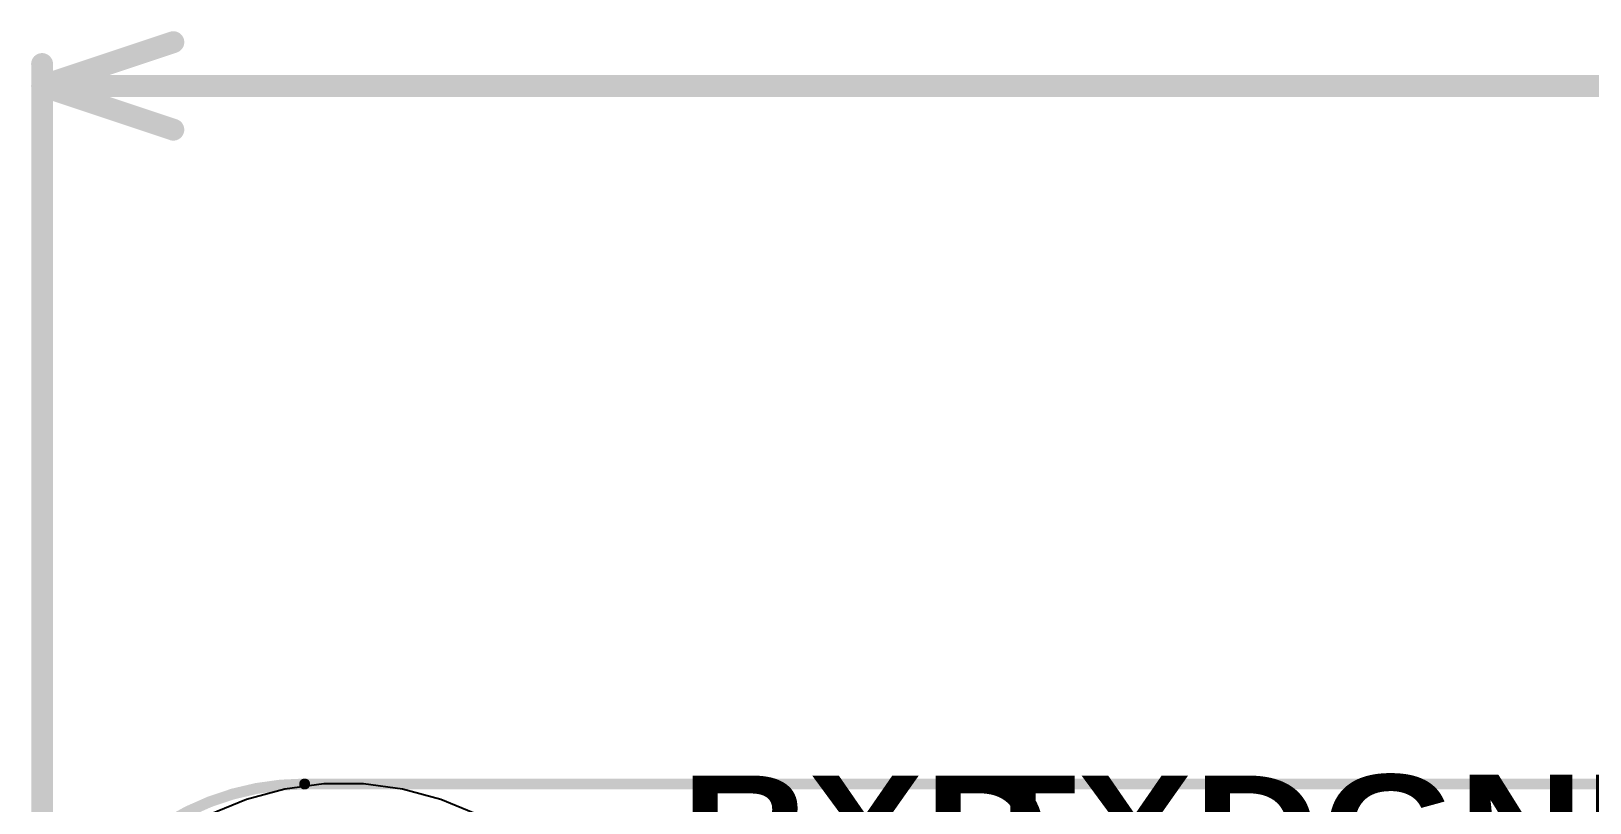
# Model space of a CAD drawing. Header units: inches. Extents: x -5 to 234, y -4 to 104.
# Drawn here: x -3.63 to 14.47, y 36.28 to 45.24 of the extents above; entities that cross this region are included whole.
import ezdxf

# ---------------------------------------------------------------- set-up
doc = ezdxf.new("R2010")
doc.units = ezdxf.units.IN
for name, color, linetype in [('Board Outline', 216, 'Continuous'), ('Dimension', 6, 'Continuous'), ('Multi-Layer', 9, 'Continuous'), ('Top Overlay', 2, 'Continuous')]:
    doc.layers.add(name, color=color, linetype=linetype)
doc.styles.add('Arial Black_Bold', font='', dxfattribs={"height": 0.2})
doc.styles.get('Arial Black_Bold').set_extended_font_data('Arial Black', bold=True)

msp = doc.modelspace()

# ---------------------------------------------------------------- linework, layer by layer
at = {"layer": 'Board Outline', "const_width": 0.127}
msp.add_lwpolyline([(-3.5, 33.452, -0.414214), (-0.452, 36.5)], format="xyb", dxfattribs=at)
msp.add_lwpolyline([(-0.452, 36.5), (88.452, 36.5)], dxfattribs=at)
at = {"layer": 'Board Outline', "const_width": 0.0635}
msp.add_lwpolyline([(-0.484, 36.5, 1), (-0.42, 36.5, 1)], format="xyb", close=True, dxfattribs=at)
msp.add_lwpolyline([(-0.484, 36.5, 1), (-0.42, 36.5, 1)], format="xyb", close=True, dxfattribs=at)
at = {"layer": 'Dimension', "const_width": 0.254}
for points in [[(-3.5, 44.602), (-1.976, 45.11)], [(-3.5, 33.769), (-3.5, 44.856)], [(-3.5, 44.602), (-1.976, 44.094)], [(-3.5, 44.602), (38.236, 44.602)]]:
    msp.add_lwpolyline(points, dxfattribs=at)
at = {"layer": 'Dimension', "const_width": 0.127}
for points in [[(-2.04, 45.11, 1), (-1.913, 45.11, 1)], [(-3.564, 44.856, 1), (-3.437, 44.856, 1)], [(-3.564, 44.602, 1), (-3.437, 44.602, 1)], [(-3.564, 44.602, 1), (-3.437, 44.602, 1)], [(-3.564, 44.602, 1), (-3.437, 44.602, 1)], [(-2.04, 44.094, 1), (-1.913, 44.094, 1)]]:
    msp.add_lwpolyline(points, format="xyb", close=True, dxfattribs=at)
at = {"layer": 'Multi-Layer'}
for p, q in [((-0.684, 36.441), (-1.128, 36.322)), ((-0.229, 36.501), (-0.684, 36.441)), ((0, 36.501), (-0.229, 36.501)), ((0.23, 36.501), (0, 36.501)), ((0.685, 36.441), (0.23, 36.501)), ((1.128, 36.322), (0.685, 36.441)), ((-1.128, 36.322), (-1.552, 36.147)), ((1.552, 36.147), (1.128, 36.322))]:
    msp.add_line(p, q, dxfattribs=at)

# ---------------------------------------------------------------- texts
at = {"layer": 'Top Overlay', "style": 'Arial Black_Bold'}
for s, p in [('RXD', (3.915, 35.328)), ('TXD', (7.268, 35.328)), ('GND', (11.357, 35.338))]:
    msp.add_text(s, height=1.27, dxfattribs=at).set_placement(p)

doc.saveas('drawing.dxf')
